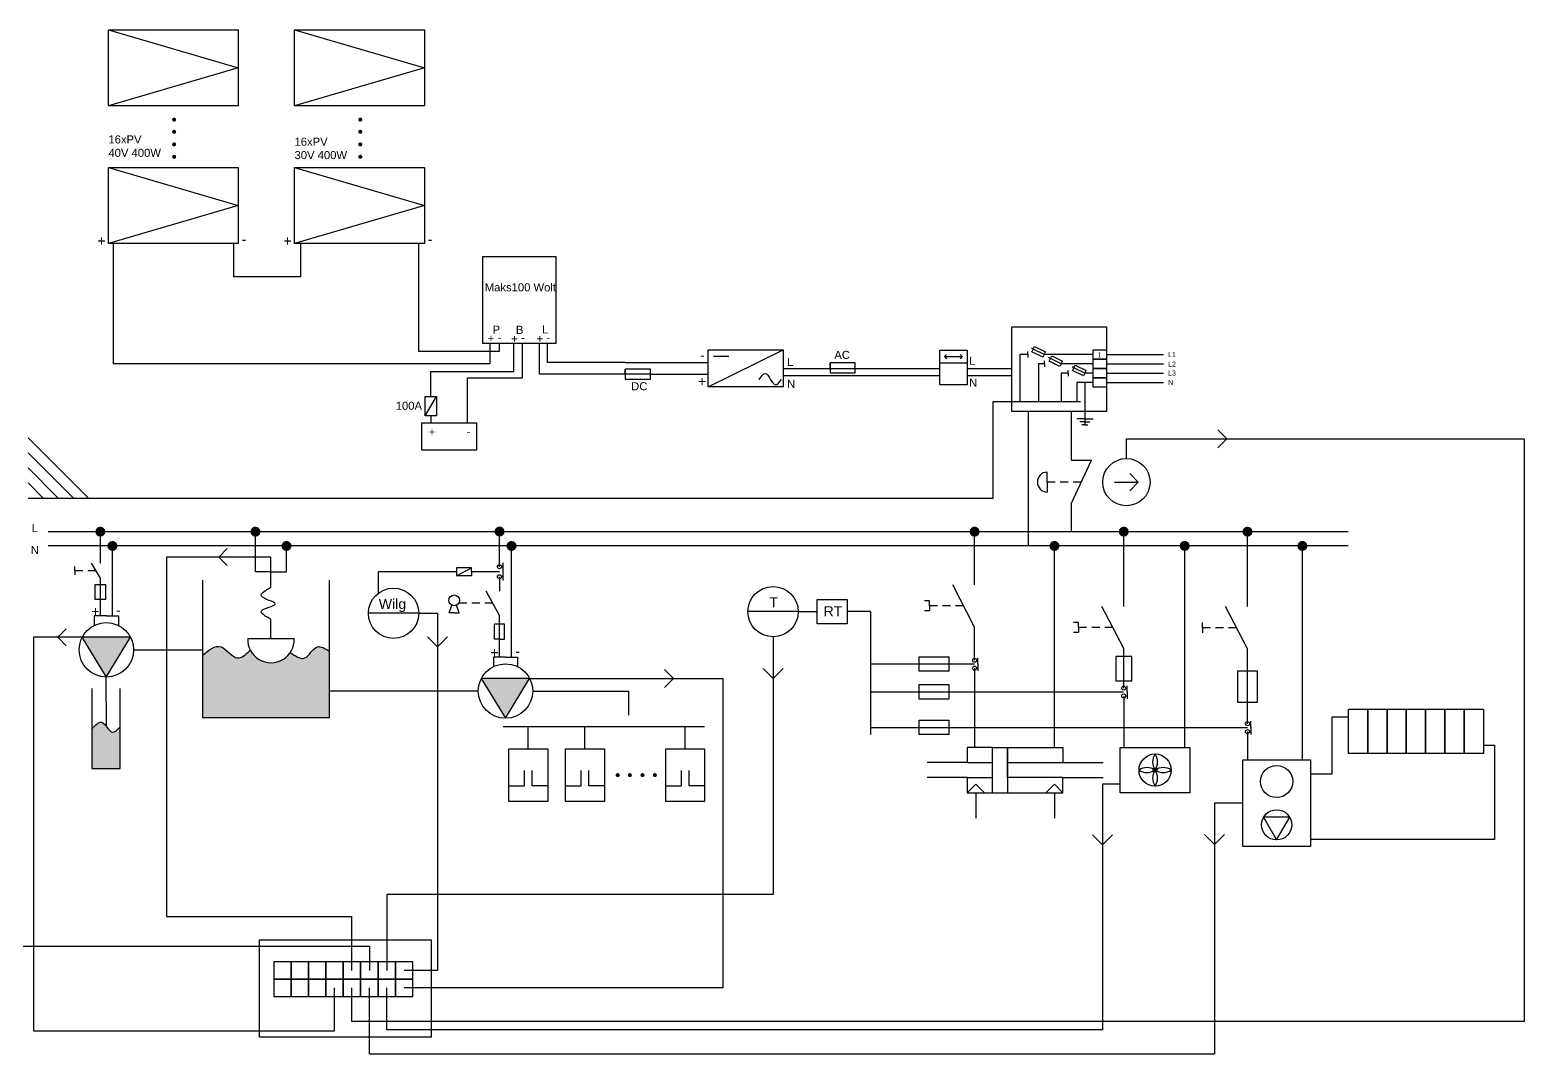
# Model space of a CAD drawing. Header units: inches. Extents: x -144 to 105, y -59 to 43.
# Drawn here: x -43.3 to 105.1, y -59.2 to 42.6 of the extents above; entities that cross this region are included whole.
import ezdxf

# ---------------------------------------------------------------- set-up
doc = ezdxf.new("R2010")
doc.units = ezdxf.units.IN
doc.header["$MEASUREMENT"] = 0
for name, color, linetype in [('cyfrowy', 10, 'Continuous'), ('cyfrowy2', 50, 'Continuous'), ('cyfrowy3', 92, 'Continuous'), ('cyfrowy4', 200, 'Continuous'), ('kabel', 40, 'Continuous'), ('RURY WODY', 150, 'Continuous')]:
    doc.layers.add(name, color=color, linetype=linetype)
doc.styles.get("Standard").update_dxf_attribs({"font": 'arial.ttf'})

msp = doc.modelspace()

# ---------------------------------------------------------------- hatches: boundary and pattern name
h = msp.add_hatch(color=256)
h.dxf.hatch_style = 1
h.paths.add_polyline_path([(-36.81378787213454, -7.298507540987536, 1), (-35.81378787213454, -7.298507540987536, 1)])
h = msp.add_hatch(color=256)
h.dxf.hatch_style = 1
h.paths.add_polyline_path([(-21.40720703020211, -7.298507540987537, 1), (-20.40720703020211, -7.298507540987537, 1)])
h = msp.add_hatch(color=256)
h.dxf.hatch_style = 1
h.paths.add_polyline_path([(2.843864980233597, -7.287707878870202, 1), (3.843864980233597, -7.287707878870202, 1)])
h = msp.add_hatch(color=256)
h.dxf.hatch_style = 1
h.paths.add_polyline_path([(50.02486693656112, -7.298507540987543, 1), (51.02486693656112, -7.298507540987543, 1)])
h = msp.add_hatch(color=256)
h.dxf.hatch_style = 1
h.paths.add_polyline_path([(64.84032121313192, -7.298507540987543, 1), (65.84032121313192, -7.298507540987543, 1)])
h = msp.add_hatch(color=256)
h.dxf.hatch_style = 1
h.paths.add_polyline_path([(77.13449715327972, -7.298507540987543, 1), (78.13449715327972, -7.298507540987543, 1)])
h = msp.add_hatch(color=256)
h.dxf.hatch_style = 1
h.paths.add_polyline_path([(-35.61378787213452, -8.718138417390824, 1), (-34.61378787213452, -8.718138417390824, 1)])
h = msp.add_hatch(color=256)
h.dxf.hatch_style = 1
h.paths.add_polyline_path([(-18.32215728401918, -8.718138417390827, 1), (-17.32215728401918, -8.718138417390827, 1)])
h = msp.add_hatch(color=256)
h.dxf.hatch_style = 1
h.paths.add_polyline_path([(4.033670852495337, -8.71813841739083, 1), (5.033670852495337, -8.71813841739083, 1)])
h = msp.add_hatch(color=256)
h.dxf.hatch_style = 1
h.paths.add_polyline_path([(57.95893981793458, -8.718138417390833, 1), (58.95893981793458, -8.718138417390833, 1)])
h = msp.add_hatch(color=256)
h.dxf.hatch_style = 1
h.paths.add_polyline_path([(70.89491635183253, -8.718138417390835, 1), (71.89491635183253, -8.718138417390835, 1)])
h = msp.add_hatch(color=256)
h.dxf.hatch_style = 1
h.paths.add_polyline_path([(82.58783949707913, -8.718138417390833, 1), (83.58783949707913, -8.718138417390833, 1)])
at = {"true_color": 0x000000}
h = msp.add_hatch(color=18, dxfattribs=at)
h.dxf.hatch_style = 1
h.paths.add_polyline_path([(-33.31677327704633, -17.78989968615011), (-38.1108024672227, -17.78989968615011, 0.003260069262468709), (-38.12689250925444, -17.82126266319291), (-35.73000804228904, -21.74254432574857)])
h = msp.add_hatch(color=18, dxfattribs=at)
h.dxf.hatch_style = 1
h.paths.add_polyline_path([(6.33068544758353, -21.88333148154794), (1.536656257407156, -21.88333148154794, 0.003260069262468709), (1.520566215375421, -21.91469445859074), (3.917450682340824, -25.8359761211464)])
at = {"layer": 'cyfrowy4'}
h = msp.add_hatch(color=0, dxfattribs=at)
h.dxf.hatch_style = 1
h.paths.add_polyline_path([(-28.98318213856355, 33.439450096749, 1), (-28.98318213856355, 33.84466423923737, 1)])
h = msp.add_hatch(color=0, dxfattribs=at)
h.dxf.hatch_style = 1
h.paths.add_polyline_path([(-10.49470613217811, 33.439450096749, 1), (-10.49470613217811, 33.84466423923737, 1)])
h = msp.add_hatch(color=0, dxfattribs=at)
h.dxf.hatch_style = 1
h.paths.add_polyline_path([(-28.98318213856355, 32.23392104711587, 1), (-28.98318213856355, 32.63913518960425, 1)])
h = msp.add_hatch(color=0, dxfattribs=at)
h.dxf.hatch_style = 1
h.paths.add_polyline_path([(-28.98318213856355, 30.97763248575183, 1), (-28.98318213856355, 31.3828466282402, 1)])
h = msp.add_hatch(color=0, dxfattribs=at)
h.dxf.hatch_style = 1
h.paths.add_polyline_path([(-10.49470613217811, 32.23392104711587, 1), (-10.49470613217811, 32.63913518960425, 1)])
h = msp.add_hatch(color=0, dxfattribs=at)
h.dxf.hatch_style = 1
h.paths.add_polyline_path([(-10.49470613217811, 30.97763248575183, 1), (-10.49470613217811, 31.3828466282402, 1)])
h = msp.add_hatch(color=0, dxfattribs=at)
h.dxf.hatch_style = 1
h.paths.add_polyline_path([(-28.98318213856355, 29.7467236802533, 1), (-28.98318213856355, 30.15193782274167, 1)])
h = msp.add_hatch(color=0, dxfattribs=at)
h.dxf.hatch_style = 1
h.paths.add_polyline_path([(-10.49470613217811, 29.7467236802533, 1), (-10.49470613217811, 30.15193782274167, 1)])
h = msp.add_hatch(color=0, dxfattribs=at)
h.dxf.hatch_style = 1
h.paths.add_polyline_path([(15.27850097828855, -31.48766884882666, 1), (14.87328683580018, -31.48766884882666, 1)])
h = msp.add_hatch(color=0, dxfattribs=at)
h.dxf.hatch_style = 1
h.paths.add_polyline_path([(16.48403002792168, -31.48766884882666, 1), (16.0788158854333, -31.48766884882666, 1)])
h = msp.add_hatch(color=0, dxfattribs=at)
h.dxf.hatch_style = 1
h.paths.add_polyline_path([(17.74031858928572, -31.48766884882666, 1), (17.33510444679735, -31.48766884882666, 1)])
h = msp.add_hatch(color=0, dxfattribs=at)
h.dxf.hatch_style = 1
h.paths.add_polyline_path([(18.97122739478425, -31.48766884882666, 1), (18.56601325229588, -31.48766884882666, 1)])
at = {"layer": 'RURY WODY'}
h = msp.add_hatch(color=256, dxfattribs=at)
h.dxf.hatch_style = 1
edge = h.paths.add_edge_path()
edge.add_spline(control_points=[(-21.42334999615643, -19.07375851346244), (-21.85485679855881, -19.4857306805273), (-22.85089139109196, -20.43667404288662), (-24.29049695377012, -18.05319763204288), (-25.54214211190472, -19.06531151358015), (-26.18174636143095, -19.58251268311969)], knot_values=[0, 0, 0, 0, 1.494778720504818, 3.450354213458838, 5.493999299874247, 5.493999299874247, 5.493999299874247, 5.493999299874247], degree=3, periodic=0)
edge.add_line((-26.18174636143095, -19.58251268311969), (-26.18174636143095, -25.75261217548555))
edge.add_line((-26.18174636143095, -25.75261217548555), (-13.55130732436282, -25.75261217548555))
edge.add_line((-13.55130732436282, -25.75261217548555), (-13.55130732436282, -19.18119245190432))
edge.add_spline(control_points=[(-13.55130732436282, -19.18119245190432), (-13.9870932674805, -18.90612403399629), (-14.97293938611948, -18.28385721599206), (-15.86669769907761, -20.39449052635837), (-16.9343596482046, -19.66899613543673), (-17.45123536822862, -19.31777032282102)], knot_values=[0, 0, 0, 0, 1.303348025768631, 2.948467275578937, 4.492300711930328, 4.492300711930328, 4.492300711930328, 4.492300711930328], degree=3, periodic=0)
edge.add_arc((-19.36468215711066, -18.01378339198833), 2.315525972574133, 207.2432138889928, 325.72612314845117, ccw=False)
h = msp.add_hatch(color=256, dxfattribs=at)
h.dxf.hatch_style = 1
edge = h.paths.add_edge_path()
edge.add_line((-37.11929558096506, -30.83525784907164), (-34.34284339321414, -30.83525784907164))
edge.add_line((-34.34284339321414, -30.83525784907164), (-34.34284339321414, -26.68704400186053))
edge.add_spline(control_points=[(-34.34284339321414, -26.68704400186053), (-34.60567649024539, -26.97430129857614), (-35.27676250103438, -27.70774908540483), (-36.0533243714474, -25.70698434826621), (-36.79594899484086, -26.51103398744898), (-37.11929558096506, -26.86112567268844)], knot_values=[0, 0, 0, 0, 0.9379422049793944, 2.394827363067604, 3.518374986289042, 3.518374986289042, 3.518374986289042, 3.518374986289042], degree=3, periodic=0)
edge.add_line((-37.11929558096506, -26.86112567268844), (-37.11929558096506, -30.83525784907164))

# ---------------------------------------------------------------- linework, layer by layer
for p, q in [((-35.51338595147917, 42.5610990027609), (-22.61894218592494, 38.78493598764393)), ((-17.02490994509373, 42.5610990027609), (-4.130466179539496, 38.78493598764393)), ((-22.61894218592494, 38.78493598764393), (-35.51338595147917, 35.00877297252697)), ((-4.130466179539496, 38.78493598764393), (-17.02490994509373, 35.00877297252697)), ((-35.51338595147917, 28.89131035323745), (-22.61894218592494, 25.11514733812049)), ((-17.02490994509373, 28.8913103532375), (-4.130466179539495, 25.11514733812053)), ((-22.61894218592494, 25.11514733812049), (-35.51338595147917, 21.33898432300352)), ((-4.130466179539495, 25.11514733812053), (-17.02490994509373, 21.33898432300357)), ((24.05500596069696, 7.089087432536099), (31.52063393979207, 10.76849168853386)), ((55.82518098886129, 10.30503825537164), (55.82518098886129, 10.60503825537164)), ((56.34860794701436, 10.83556814994624), (56.16921560612104, 10.92398979904201)), ((56.21597547337071, 10.56647963860626), (56.481240420658, 11.10465666128623)), ((57.29232951873063, 10.03594974403166), (56.21597547337071, 10.56647963860626)), ((57.42496199237428, 10.30503825537164), (56.34860794701436, 10.83556814994624)), ((56.481240420658, 11.10465666128623), (57.55759446601793, 10.57412676671162)), ((57.42496199237428, 10.30503825537164), (57.55759446601793, 10.57412676671162)), ((15.82645684631323, 9.50547350090116), (24.05500596069696, 9.50547350090116)), ((24.60752424614242, 10.13698259471753), (26.10358831909269, 10.13698259471753)), ((31.52063393979207, 8.928789560534979), (38.91802013163105, 8.928789560534979)), ((36.17234716545782, 8.993472529079746), (36.17234716545782, 9.493472529079746)), ((36.17234716545782, 9.493472529079746), (36.17234716545782, 8.493472529079746)), ((38.67234716545782, 9.493472529079746), (36.17234716545782, 9.493472529079746)), ((36.172346892522, 8.928789560534979), (36.172346892522, 8.493472439335505)), ((38.67234716545782, 8.493472529079746), (38.67234716545782, 9.493472529079746)), ((38.67234716545782, 8.928789560534979), (47.07531206945202, 8.928789560534979)), ((49.80439246274256, 9.453747170908429), (47.10049489980759, 9.453747170908429)), ((47.52717542710684, 10.09967432409496), (47.74004616905659, 10.31106506945001)), ((47.52717542710684, 10.09967432409496), (49.28999954168603, 10.09967432409496)), ((47.52717542710684, 10.09967432409496), (47.73930746146281, 9.887542289738999)), ((49.28999954168603, 10.09967432409496), (49.07786750733006, 10.31180635845093)), ((49.28999954168603, 10.09967432409496), (49.07786750733006, 9.887542289738999)), ((49.77920963238699, 8.928789560534977), (54.22660333738588, 8.928789560534977)), ((55.82518098886129, 10.30503825537164), (55.03661398577935, 10.30503825537164)), ((55.03661398577935, 10.30503825537164), (55.03661398577935, 5.643999027339902)), ((55.82518098886129, 10.30503825537164), (55.82518098886129, 10.00503825537164)), ((57.47520029000492, 9.372231332517941), (56.87780090080719, 9.372231332517941)), ((56.87780090080719, 9.372231332517941), (56.87780090080719, 5.643999027339902)), ((57.42496199237428, 10.30503825537164), (57.29232951873063, 10.03594974403166)), ((62.29117573761749, 10.29940463604194), (57.42496199237428, 10.30503825537164)), ((57.47520029000492, 9.372231332517941), (57.47520029000492, 9.672231332517942)), ((57.47520029000492, 9.372231332517941), (57.47520029000492, 9.07223133251794)), ((58.05902547417347, 9.902761227092544), (57.87963313328014, 9.991182876188311)), ((57.92639300052982, 9.633672715752564), (58.19165794781711, 10.17184973843253)), ((59.00274704588974, 9.103142821177961), (57.92639300052982, 9.633672715752564)), ((59.13537951953339, 9.372231332517941), (58.05902547417347, 9.902761227092544)), ((58.19165794781711, 10.17184973843253), (59.26801199317704, 9.641319843857922)), ((59.13537951953339, 9.372231332517941), (59.00274704588974, 9.103142821177961)), ((59.13537951953339, 9.372231332517941), (59.26801199317704, 9.641319843857922)), ((62.29117573761749, 9.37101183265956), (59.13537951953339, 9.372231332517941)), ((60.38645130896921, 8.977763923254901), (60.20705896807589, 9.066185572350669)), ((60.25381883532557, 8.708675411914921), (60.51908378261286, 9.246852434594885)), ((61.46280535432913, 8.447234028680299), (60.38645130896921, 8.977763923254901)), ((60.51908378261286, 9.246852434594885), (61.59543782797279, 8.716322540020279)), ((63.63616729638193, 10.29940463604194), (69.2932195138228, 10.29940463604194)), ((63.63616729638193, 9.37101183265932), (69.29321951382282, 9.37101183265932)), ((15.82645684631323, 8.350758110259072), (15.82645684631323, 8.850758110259072)), ((15.82645684631323, 8.850758110259072), (15.82645684631323, 7.850758110259072)), ((18.32645684631323, 8.850758110259072), (15.82645684631323, 8.850758110259072)), ((15.82645684631323, 7.850758110259072), (18.32645684631323, 7.850758110259072)), ((18.32645684631323, 7.850758110259072), (18.32645684631323, 8.850758110259072)), ((18.32645684631323, 8.350758110259072), (24.05500596069696, 8.350758110259072)), ((31.52063393979207, 8.222377502185568), (42.6508341211786, 8.222377502185568)), ((36.17234716545782, 8.493472529079746), (38.67234716545782, 8.493472529079746)), ((42.6508341211786, 8.222377502185568), (47.07531206945202, 8.222377502185568)), ((49.77920963238699, 8.222377502185566), (54.22660333738588, 8.222377502185566)), ((59.81401653747491, 8.447234028680299), (59.12402210554393, 8.447234028680299)), ((59.12402210554393, 8.447234028680299), (59.12402210554393, 5.643999027339902)), ((59.81401653747491, 8.447234028680299), (59.81401653747491, 8.7472340286803)), ((59.81401653747491, 8.447234028680299), (59.81401653747491, 8.147234028680298)), ((61.33017288068549, 8.178145517340319), (60.25381883532557, 8.708675411914921)), ((62.29117573761749, 7.514226225894078), (60.68659819194909, 7.514226225894078)), ((60.68659819194909, 7.514226225894078), (60.68659819194909, 5.643999027339902)), ((61.46280535432913, 8.447234028680299), (61.33017288068549, 8.178145517340319)), ((61.46280535432913, 8.447234028680299), (61.59543782797279, 8.716322540020279)), ((62.29117573761749, 8.442619029276699), (61.46280535432913, 8.447234028680299)), ((61.48888696478329, 7.514226225894078), (61.48888696478329, 3.916369570004036)), ((63.63616729638193, 8.442619029276699), (69.29321951382282, 8.4426190292767)), ((63.63616729638193, 7.514226225894078), (69.2932195138228, 7.514226225894078)), ((-4.053968440759732, 4.224204774670781), (-2.928493715044667, 6.144649650324588)), ((54.55215332846774, 5.643999027339902), (61.04235520892553, 5.643999027339902)), ((55.83266947168579, 4.628253690080044), (55.83266947168579, -8.718138417390835)), ((60.12727374516906, 4.628253690080047), (60.12727374516906, -0.2049646542346548)), ((-3.491231077902199, 4.224204774670781), (-3.491231077902199, 3.521602970699895)), ((61.48888696478329, 3.916369570004036), (60.68888696478329, 3.916369570004036)), ((61.48888696478329, 3.616369570004037), (60.98888696478329, 3.616369570004037)), ((61.48888696478329, 3.316369570004037), (61.18888696478329, 3.316369570004037)), ((61.48888696478329, 3.916369570004036), (62.28888696478329, 3.916369570004036)), ((61.48888696478329, 3.916369570004036), (61.48888696478329, 3.616369570004037)), ((61.48888696478329, 3.616369570004037), (61.98888696478329, 3.616369570004037)), ((61.48888696478329, 3.616369570004037), (61.48888696478329, 3.316369570004037)), ((61.48888696478329, 3.316369570004037), (61.78888696478329, 3.316369570004037)), ((-43.49314055760419, 2.038669268909587), (-37.49314055760419, -3.961330731090413)), ((-43.49314055760419, 0.5386692689095867), (-38.99314055760419, -3.961330731090413)), ((-43.49314055760419, -0.9613307310904133), (-40.49314055760419, -3.961330731090413)), ((-43.4931405576042, -2.461330731090413), (-41.9931405576042, -3.961330731090413)), ((-43.49314055760421, -3.961330731090413), (-37.49314055760419, -3.961330731090413)), ((60.12727374516905, -4.548524368731673), (60.12727374516905, -7.298507540987544)), ((87.62299854064474, -7.298507540987543), (-41.48233494334852, -7.298507540987531)), ((-36.31378787213454, -10.44406036255839), (-36.31378787213454, -7.298507540987536)), ((-20.90720703020211, -11.28080536853022), (-20.90720703020211, -7.298507540987537)), ((3.333670852495338, -10.77963465710822), (3.333670852495334, -7.29850754098754)), ((50.52486693656113, -12.58250396824445), (50.52486693656113, -7.298507540987541)), ((65.34674230750431, -14.72783242756912), (65.34674230750431, -7.298507540987542)), ((77.63449715327972, -14.74326615082609), (77.63449715327972, -7.298507540987543)), ((87.62299854064474, -8.718138417390833), (-41.48233494334852, -8.718138417390819)), ((-35.11378787213452, -14.05294487923351), (-35.11378787213452, -8.718138417390824)), ((-17.82215728401918, -11.28080536853022), (-17.82215728401918, -8.718138417390826)), ((4.533670852495334, -19.76917240252931), (4.533670852495337, -8.71813841739083)), ((58.45893981793458, -28.73982701961037), (58.45893981793458, -8.718138417390833)), ((71.39491635183253, -28.73982701961037), (71.39491635183253, -8.718138417390835)), ((83.08783949707913, -29.97205091663704), (83.08783949707913, -8.718138417390833)), ((-38.85886028818916, -11.17416768724721), (-38.85886028818916, -10.77416768724721)), ((-38.05886028818917, -11.17416768724721), (-38.85886028818916, -11.17416768724721)), ((-38.85886028818916, -11.17416768724721), (-38.85886028818916, -11.57416768724721)), ((-36.75886028818917, -11.17416768724721), (-37.55886028818917, -11.17416768724721)), ((-36.31378787213453, -11.90427501193602), (-37.20393270424381, -10.44406036255839)), ((-8.690228013866339, -13.40621730427114), (-8.690228013866339, -11.27963465710821)), ((-0.9448173268467812, -11.27963465710821), (-8.690228013866339, -11.27963465710821)), ((0.5551826731532188, -10.87963465710821), (-0.9448173268467812, -10.87963465710821)), ((-0.9448173268467812, -10.87963465710821), (-0.9448173268467812, -11.67963465710821)), ((-0.9448173268467812, -11.67963465710821), (0.5551826731532188, -10.87963465710821)), ((0.5551826731532188, -11.67963465710821), (-0.9448173268467812, -11.67963465710821)), ((0.5551826731532188, -11.27963465710821), (0.5551826731532188, -10.87963465710821)), ((3.333670852495338, -11.27963465710822), (0.5551826731532188, -11.27963465710821)), ((0.5551826731532188, -11.27963465710821), (0.5551826731532188, -11.67963465710821)), ((3.333670852495338, -11.77963465710822), (3.333670852495338, -13.20750328224537)), ((3.686017913016919, -12.16631011377461), (3.686017913016915, -10.39295920044182)), ((-36.81378787213453, -14.05294487923351), (-36.81378787213453, -12.55294487923351)), ((-36.81378787213453, -12.55294487923351), (-35.81378787213453, -12.55294487923351)), ((-36.31378787213453, -14.05294487923351), (-36.31378787213453, -11.90427501193602)), ((-35.81378787213453, -12.55294487923351), (-35.81378787213453, -14.05294487923351)), ((-26.18174636143095, -12.13297509227454), (-26.18174636143095, -25.75261217548555)), ((-13.55130732436282, -25.75261217548555), (-13.55130732436282, -12.13297509227454)), ((3.333670852495338, -15.61855749464832), (2.026026666242768, -13.20750328224537)), ((50.52486693656112, -16.77188090865073), (48.35026130621122, -12.58250396824445)), ((-36.31378787213453, -14.05294487923351), (-36.81378787213453, -14.05294487923351)), ((-36.31378787213453, -15.67574060713147), (-36.31378787213453, -14.05294487923351)), ((-35.81378787213453, -14.05294487923351), (-36.31378787213453, -14.05294487923351)), ((-35.11378787213452, -15.67574060713147), (-35.11378787213452, -14.05294487923351)), ((-1.666236540251777, -15.36098492870761), (-1.389279190062192, -14.6048999580411)), ((-0.6662365402517771, -15.36098492870761), (-0.9431938904413624, -14.6048999580411)), ((0.07984875936905311, -14.41303038844684), (-0.7201512406309476, -14.41303038844684)), ((1.379848759369054, -14.41303038844684), (0.5798487593690531, -14.41303038844684)), ((2.679848759369051, -14.41303038844684), (1.879848759369054, -14.41303038844684)), ((34.88219676617382, -15.24745261130772), (34.88219676617382, -14.04745261130772)), ((34.88219676617382, -14.04745261130772), (37.88219676617382, -14.04745261130772)), ((37.88219676617382, -14.04745261130772), (37.88219676617382, -16.44745261130772)), ((46.03756412138618, -14.17719243844759), (45.53756412138618, -14.17719243844759)), ((46.03756412138618, -14.67719243844759), (46.03756412138618, -14.17719243844759)), ((46.83756412138618, -14.67719243844759), (46.03756412138618, -14.67719243844759)), ((46.03756412138618, -14.67719243844759), (46.03756412138618, -15.17719243844759)), ((48.13756412138618, -14.67719243844759), (47.33756412138618, -14.67719243844759)), ((49.43756412138617, -14.67719243844759), (48.63756412138618, -14.67719243844759)), ((65.34674230750431, -18.9172093679754), (63.17213667715441, -14.72783242756913)), ((77.63449715327975, -18.92480919296947), (75.46395791263706, -14.74326615082609)), ((-1.166236540251777, -15.36098492870761), (-1.666236540251777, -15.36098492870761)), ((-1.166236540251777, -15.36098492870761), (-0.6662365402517771, -15.36098492870761)), ((3.333670852495338, -17.98700925742546), (3.333670852495338, -15.61855749464832)), ((33.01126611906307, -15.24745261130772), (34.88219676617382, -15.24745261130772)), ((34.88219676617383, -16.44745261130772), (34.88219676617382, -15.24745261130772)), ((40.20185828182321, -15.24745261130772), (37.88219676617382, -15.24745261130772)), ((40.20185828182321, -15.24745261130772), (40.20185828182321, -27.46573460389845)), ((46.03756412138618, -15.17719243844759), (45.53756412138618, -15.17719243844759)), ((60.85943949232937, -16.32252089777226), (60.35943949232937, -16.32252089777226)), ((60.85943949232937, -16.82252089777226), (60.85943949232937, -16.32252089777226)), ((3.833670852495338, -16.48700925742546), (2.833670852495338, -16.48700925742546)), ((2.833670852495338, -17.98700925742546), (2.833670852495338, -16.48700925742546)), ((3.833670852495338, -17.98700925742546), (3.833670852495338, -16.48700925742546)), ((37.88219676617382, -16.44745261130772), (34.88219676617383, -16.44745261130772)), ((50.52486693656112, -20.07743717301477), (50.52486693656112, -16.77188090865073)), ((60.85943949232937, -17.32252089777226), (60.35943949232937, -17.32252089777226)), ((61.65943949232937, -16.82252089777226), (60.85943949232937, -16.82252089777226)), ((60.85943949232937, -16.82252089777226), (60.85943949232937, -17.32252089777226)), ((62.95943949232937, -16.82252089777226), (62.15943949232937, -16.82252089777226)), ((64.25943949232936, -16.82252089777226), (63.45943949232937, -16.82252089777226)), ((73.15126072781202, -16.83795462102923), (73.15126072781202, -16.33795462102923)), ((73.95126072781201, -16.83795462102923), (73.15126072781202, -16.83795462102923)), ((73.15126072781202, -16.83795462102923), (73.15126072781202, -17.33795462102923)), ((75.25126072781201, -16.83795462102923), (74.45126072781201, -16.83795462102923)), ((76.55126072781201, -16.83795462102923), (75.75126072781201, -16.83795462102923)), ((3.333670852495338, -17.98700925742546), (2.833670852495338, -17.98700925742546)), ((3.333670852495338, -19.76917240252931), (3.333670852495338, -17.98700925742546)), ((3.333670852495338, -17.98700925742546), (3.833670852495338, -17.98700925742546)), ((65.34032121313192, -22.84589799140204), (65.34674230750431, -18.9172093679754)), ((77.63449715327977, -26.3773150277346), (77.63449715327975, -18.9172093679754)), ((40.20185828182321, -20.44291976617293), (45.00995532998786, -20.44291976617293)), ((45.00995532998786, -20.44291976617293), (47.97422011105209, -20.44291976617293)), ((47.97422011105209, -20.44291976617293), (50.52486693656112, -20.44291976617293)), ((50.85194280312624, -20.44291976617293), (50.85194280312624, -19.84291976617294)), ((50.85194280312624, -20.44291976617293), (50.85194280312624, -21.14291976617293)), ((65.34353176031811, -19.71177749741221), (64.54353176031812, -19.71177749741221)), ((64.54353176031812, -19.71177749741221), (64.54353176031812, -22.11177749741221)), ((66.14353176031811, -19.71177749741222), (65.34353176031811, -19.71177749741221)), ((66.14353176031811, -22.11177749741221), (66.14353176031811, -19.71177749741222)), ((50.52486693656112, -20.85992636318068), (50.52486693656112, -28.73982701961037)), ((64.54353176031812, -22.11177749741221), (66.14353176031811, -22.11177749741221)), ((77.63449715327975, -21.16585664935765), (76.63449715327975, -21.16585664935765)), ((76.63449715327975, -21.16585664935765), (76.63449715327975, -24.24273635165274)), ((78.63449715327977, -21.16585664935765), (77.63449715327975, -21.16585664935765)), ((78.63449715327975, -24.24273635165274), (78.63449715327977, -21.16585664935765)), ((-37.11929558096506, -30.83525784907164), (-37.11929558096506, -22.88699349630525)), ((-34.34284339321414, -30.83525784907164), (-34.34284339321414, -22.88699349630525)), ((40.20185828182321, -23.2113805845602), (45.00995532998786, -23.2113805845602)), ((45.00995532998786, -23.2113805845602), (47.97422011105209, -23.2113805845602)), ((47.97422011105209, -23.2113805845602), (65.30518910519174, -23.2113805845602)), ((65.34032121313192, -23.62838718156794), (65.34032121313192, -28.73982701961037)), ((65.66739707969703, -23.2113805845602), (65.66739707969703, -22.61138058456021)), ((65.66739707969703, -23.2113805845602), (65.66739707969703, -23.9113805845602)), ((76.63449715327975, -24.24273635165274), (78.63449715327975, -24.24273635165274)), ((-26.18174636143095, -25.75261217548555), (-13.55130732436282, -25.75261217548555)), ((3.694854467297663, -26.64707043948355), (23.71143934759879, -26.64707043948355)), ((77.96157301984488, -26.74279762089276), (77.96157301984488, -26.14279762089276)), ((40.20185828182321, -26.74279762089276), (45.00995532998786, -26.74279762089276)), ((45.00995532998786, -26.74279762089276), (47.97422011105209, -26.74279762089276)), ((46.49555700145541, -26.74279762089276), (77.63449715327977, -26.74279762089276)), ((77.63449715327977, -27.1598042179005), (77.63449715327977, -29.97205091663704)), ((77.96157301984488, -26.74279762089276), (77.96157301984488, -27.44279762089276)), ((4.266229083536206, -28.86537666900607), (8.122541266264879, -28.86537666900607)), ((4.266229083536206, -34.10996123751707), (4.266229083536206, -28.86537666900607)), ((8.122541266264879, -28.86537666900607), (8.122541266264879, -34.10996123751707)), ((9.899197376287905, -28.86537661678861), (13.75550955901656, -28.86537661678861)), ((9.899197376287905, -34.10996118529961), (9.899197376287905, -28.86537661678861)), ((13.75550955901656, -28.86537661678861), (13.75550955901656, -34.10996118529961)), ((19.85512716487012, -28.86537656457116), (23.71143934759879, -28.86537656457116)), ((19.85512716487012, -34.10996113308215), (19.85512716487012, -28.86537656457116)), ((23.71143934759879, -28.86537656457116), (23.71143934759879, -34.10996113308215)), ((49.8058979773964, -28.73982701961037), (49.8058979773964, -30.23982701961037)), ((52.3058979773964, -28.73982701961037), (49.8058979773964, -28.73982701961037)), ((52.3058979773964, -33.23982701961037), (52.3058979773964, -28.73982701961037)), ((52.3058979773964, -28.73982701961037), (59.3058979773964, -28.73982701961037)), ((53.8058979773964, -31.73982701961038), (53.8058979773964, -28.73982701961037)), ((53.8058979773964, -28.73982701961037), (53.8058979773964, -33.23982701961037)), ((59.3058979773964, -28.73982701961037), (59.3058979773964, -30.23982701961037)), ((-37.11929558096506, -30.83525784907164), (-34.34284339321414, -30.83525784907164)), ((5.808753956627672, -32.56743636442559), (5.808753956627672, -31.02491149133412)), ((6.580016393173413, -32.56743636442559), (6.580016393173413, -31.02491149133412)), ((11.44172224937937, -32.56743631220813), (11.44172224937937, -31.02491143911667)), ((12.2129846859251, -32.56743631220813), (12.2129846859251, -31.02491143911667)), ((21.39765203796158, -32.56743625999067), (21.39765203796158, -31.02491138689921)), ((22.16891447450732, -32.56743625999067), (22.16891447450732, -31.02491138689921)), ((49.8058979773964, -30.23982701961037), (45.8058979773964, -30.23982701961037)), ((49.8058979773964, -30.23982701961037), (52.3058979773964, -30.23982701961037)), ((53.8058979773964, -30.23982701961037), (59.3058979773964, -30.23982701961037)), ((59.3058979773964, -30.23982701961037), (63.3058979773964, -30.23982701961037)), ((4.266229083536206, -34.10996123751707), (4.266229083536206, -32.56743636442559)), ((4.266229083536206, -32.56743636442559), (5.808753956627672, -32.56743636442559)), ((8.122541266264879, -32.56743636442559), (6.580016393173413, -32.56743636442559)), ((9.899197376287905, -34.10996118529961), (9.899197376287905, -32.56743631220813)), ((9.899197376287905, -32.56743631220813), (11.44172224937937, -32.56743631220813)), ((13.75550955901656, -32.56743631220813), (12.2129846859251, -32.56743631220813)), ((19.85512716487012, -34.10996113308215), (19.85512716487012, -32.56743625999067)), ((19.85512716487012, -32.56743625999067), (21.39765203796158, -32.56743625999067)), ((23.71143934759879, -32.56743625999067), (22.16891447450732, -32.56743625999067)), ((49.8058979773964, -31.73982701961037), (45.8058979773964, -31.73982701961037)), ((49.8058979773964, -31.73982701961037), (49.8058979773964, -33.23982701961037)), ((49.8058979773964, -31.73982701961037), (52.3058979773964, -31.73982701961037)), ((49.8058979773964, -33.23982701961037), (50.65349306776105, -32.3903668599856)), ((50.65349306776105, -32.3903668599856), (51.50786667865902, -33.23300897440972)), ((59.3058979773964, -31.73982701961038), (53.8058979773964, -31.73982701961038)), ((58.45893981793459, -32.38973180369566), (57.60511224313698, -33.23292719772674)), ((59.30589797739639, -33.23982701961037), (58.45893981793459, -32.38973180369566)), ((59.30589797739639, -33.23982701961037), (59.3058979773964, -31.73982701961038)), ((59.3058979773964, -31.73982701961038), (63.3058979773964, -31.73982701961038)), ((8.122541266264879, -34.10996123751707), (4.266229083536206, -34.10996123751707)), ((13.75550955901656, -34.10996118529961), (9.899197376287905, -34.10996118529961)), ((23.71143934759879, -34.10996113308215), (19.85512716487012, -34.10996113308215)), ((49.8058979773964, -33.23982701961037), (52.3058979773964, -33.23982701961037)), ((50.65349306776105, -33.23300897440972), (50.65349306776105, -35.77898155593974)), ((52.3058979773964, -33.23982701961037), (59.30589797739639, -33.23982701961037)), ((58.45893981793459, -33.23982701961037), (58.4589398179346, -35.77898155593974))]:
    msp.add_line(p, q)
for points in [[(-35.51338595147917, 42.5610990027609), (-22.61894218592494, 42.5610990027609), (-22.61894218592494, 35.00877297252697), (-35.51338595147917, 35.00877297252697)], [(-17.02490994509373, 42.5610990027609), (-4.130466179539496, 42.5610990027609), (-4.130466179539496, 35.00877297252697), (-17.02490994509373, 35.00877297252697)], [(-35.51338595147917, 28.89131035323745), (-22.61894218592494, 28.89131035323745), (-22.61894218592494, 21.33898432300352), (-35.51338595147917, 21.33898432300352)], [(-17.02490994509373, 28.8913103532375), (-4.130466179539495, 28.8913103532375), (-4.130466179539495, 21.33898432300357), (-17.02490994509373, 21.33898432300357)], [(1.689971961529764, 20.0331631784363), (8.920719721272135, 20.0331631784363), (8.920719721272135, 11.38287293425061), (1.689971961529764, 11.38287293425061)], [(54.22660333738588, 13.05458098461315), (63.63616729638193, 13.05458098461315), (63.63616729638193, 4.628253690080044), (54.22660333738588, 4.628253690080044)], [(24.05500596069696, 10.76849168853386), (31.52063393979207, 10.76849168853386), (31.52063393979207, 7.089087432536099), (24.05500596069696, 7.089087432536099)], [(47.07531206945202, 10.7456014772815), (49.77920963238699, 10.7456014772815), (49.77920963238699, 7.288646743514533), (47.07531206945202, 7.288646743514533)], [(63.63616729638193, 9.835208234350631), (62.29117573761749, 9.835208234350631), (62.29117573761749, 10.76360103773325), (63.63616729638193, 10.76360103773325)], [(63.63616729638193, 8.90681543096801), (62.29117573761749, 8.90681543096801), (62.29117573761749, 9.835208234350631), (63.63616729638193, 9.835208234350631)], [(63.63616729638193, 7.978422627585388), (62.29117573761749, 7.978422627585388), (62.29117573761749, 8.90681543096801), (63.63616729638193, 8.90681543096801)], [(63.63616729638193, 7.050029824202767), (62.29117573761749, 7.050029824202767), (62.29117573761749, 7.978422627585388), (63.63616729638193, 7.978422627585388)], [(-4.053968440759732, 6.144649650324588), (-2.928493715044667, 6.144649650324588), (-2.928493715044667, 4.224204774670781), (-4.053968440759732, 4.224204774670781)], [(-4.382231938643613, 3.521602970699895), (1.057562568979264, 3.521602970699896), (1.057562568979264, 0.7972057320533639), (-4.382231938643613, 0.7972057320533632)], [(45.00995532998786, -19.71998288298822), (47.97422011105209, -19.71998288298822), (47.97422011105209, -21.16585664935765), (45.00995532998786, -21.16585664935765)], [(45.00995532998786, -22.48844370137549), (47.97422011105209, -22.48844370137549), (47.97422011105209, -23.93431746774492), (45.00995532998786, -23.93431746774492)], [(87.66356392346972, -24.93996008486414), (89.57908672141832, -24.93996008486414), (89.57908672141832, -29.32427005884426), (87.66356392346972, -29.32427005884426)], [(89.57908672141832, -24.93996008486414), (91.49460951936692, -24.93996008486414), (91.49460951936692, -29.32427005884426), (89.57908672141832, -29.32427005884426)], [(91.49460951936692, -24.93996008486414), (93.41013231731552, -24.93996008486414), (93.41013231731552, -29.32427005884426), (91.49460951936692, -29.32427005884426)], [(93.41013231731552, -24.93996008486414), (95.32565511526411, -24.93996008486414), (95.32565511526411, -29.32427005884426), (93.41013231731552, -29.32427005884426)], [(95.32565511526411, -24.93996008486414), (97.24117791321271, -24.93996008486414), (97.24117791321271, -29.32427005884426), (95.32565511526411, -29.32427005884426)], [(97.24117791321271, -24.93996008486414), (99.1567007111613, -24.93996008486414), (99.1567007111613, -29.32427005884426), (97.24117791321271, -29.32427005884426)], [(99.1567007111613, -24.93996008486414), (101.0722235091099, -24.93996008486414), (101.0722235091099, -29.32427005884426), (99.1567007111613, -29.32427005884426)], [(45.00995532998786, -26.01986073770804), (47.97422011105209, -26.01986073770804), (47.97422011105209, -27.46573450407747), (45.00995532998786, -27.46573450407747)], [(-20.52083669997666, -47.85008207934451), (-3.448852648836578, -47.85008207934451), (-3.448852648836578, -57.53219800318437), (-20.52083669997666, -57.53219800318437)], [(-19.0698370284816, -51.77050592847413), (-17.34692386760773, -51.77050592847413), (-17.34692386760773, -50.04759276760024), (-19.0698370284816, -50.04759276760024)], [(-17.34692386760773, -51.7705059284741), (-15.62401070673384, -51.7705059284741), (-15.62401070673384, -50.04759276760023), (-17.34692386760773, -50.04759276760023)], [(-15.62401070673384, -51.77050592847409), (-13.90109754585995, -51.77050592847409), (-13.90109754585995, -50.0475927676002), (-15.62401070673384, -50.0475927676002)], [(-13.90109754585995, -51.77050592847406), (-12.17818438498608, -51.77050592847406), (-12.17818438498608, -50.04759276760017), (-13.90109754585995, -50.04759276760017)], [(-12.17818438498608, -51.77050592847403), (-10.4552712241122, -51.77050592847403), (-10.4552712241122, -50.04759276760016), (-12.17818438498608, -50.04759276760016)], [(-10.4552712241122, -51.770505928474), (-8.732358063238323, -51.770505928474), (-8.732358063238323, -50.04759276760013), (-10.4552712241122, -50.04759276760013)], [(-8.732358063238323, -51.77050592847399), (-7.009444902364436, -51.77050592847399), (-7.009444902364436, -50.0475927676001), (-8.732358063238323, -50.0475927676001)], [(-7.009444902364436, -51.77050592847396), (-5.286531741490549, -51.77050592847396), (-5.286531741490549, -50.04759276760007), (-7.009444902364436, -50.04759276760007)], [(-19.0698370284816, -53.49341908934802), (-17.34692386760773, -53.49341908934802), (-17.34692386760773, -51.77050592847413), (-19.0698370284816, -51.77050592847413)], [(-17.34692386760773, -53.49341908934799), (-15.62401070673384, -53.49341908934799), (-15.62401070673384, -51.7705059284741), (-17.34692386760773, -51.7705059284741)], [(-15.62401070673384, -53.49341908934796), (-13.90109754585995, -53.49341908934796), (-13.90109754585995, -51.77050592847409), (-15.62401070673384, -51.77050592847409)], [(-13.90109754585995, -53.49341908934793), (-12.17818438498608, -53.49341908934793), (-12.17818438498608, -51.77050592847406), (-13.90109754585995, -51.77050592847406)], [(-12.17818438498608, -53.49341908934792), (-10.4552712241122, -53.49341908934792), (-10.4552712241122, -51.77050592847403), (-12.17818438498608, -51.77050592847403)], [(-10.4552712241122, -53.49341908934789), (-8.732358063238323, -53.49341908934789), (-8.732358063238323, -51.770505928474), (-10.4552712241122, -51.770505928474)], [(-8.732358063238323, -53.49341908934786), (-7.009444902364436, -53.49341908934786), (-7.009444902364436, -51.77050592847399), (-8.732358063238323, -51.77050592847399)], [(-7.009444902364436, -53.49341908934785), (-5.286531741490549, -53.49341908934785), (-5.286531741490549, -51.77050592847396), (-7.009444902364436, -51.77050592847396)]]:
    msp.add_lwpolyline(points, close=True)
for points in [[(-35.03100847125722, 21.33898432300352), (-35.03100847125722, 9.399622232758247), (2.402829380381302, 9.399622232758245), (2.402829380381306, 11.38287293425061)], [(-16.42733372470479, 21.33898432300357), (-16.42733372470479, 18.02280773857385), (-23.05514458911182, 18.02280773857385), (-23.05514458911182, 21.33898432300352)], [(-4.698359118551025, 21.33898432300357), (-4.698359118551027, 10.63738543272019), (3.329678230484276, 10.63738543272019), (3.329678230484276, 11.38287293425061)], [(-3.491231077902185, 6.144649650324588), (-3.491231077902185, 8.627176016469349), (4.762250244008371, 8.627176016469349), (4.762250244008371, 11.38287293425061)], [(0.1665618531057333, 3.521602970699896), (0.1665618531057333, 7.971414316991769), (5.606356360728611, 7.971414316991769), (5.606356360728615, 11.38287293425061)], [(18.32645684631323, 8.350758110259072), (7.312453402090696, 8.350758110259074), (7.312453402090696, 11.38287293425061)], [(15.82645684631323, 9.50547350090116), (8.088270542685464, 9.505473500901163), (8.088270542685464, 11.38287293425061)]]:
    msp.add_lwpolyline(points)
for centre, radius in [((3.333670852495338, -10.77963465710822), 0.2), ((3.333670852495338, -11.77963465710822), 0.2), ((-1.166236540251777, -14.12004453507567), 0.5336972969890729), ((50.52486693656112, -20.07743717301477), 0.2), ((50.52486693656112, -20.85992636318068), 0.2), ((65.34032121313192, -22.84589799140204), 0.2), ((65.34032121313192, -23.62838718156794), 0.2), ((77.63449715327977, -26.3773150277346), 0.2), ((77.63449715327977, -27.1598042179005), 0.2)]:
    msp.add_circle(centre, radius)
for points in [[(29.13281150262048, 7.809071743317249), (29.74418784127372, 8.432783862330247), (30.74416512361146, 7.287540252742431), (31.34210322878539, 7.809071743317249)], [(-26.18174636143095, -19.58251268311969), (-24.31613143578205, -18.74826680304242), (-22.70061661504181, -19.8502592588292), (-21.42334999615643, -19.07375851346244)], [(-17.45123536822862, -19.31777032282102), (-16.00214006003615, -19.8502592588292), (-14.78065327194328, -18.74826680304242), (-13.55130732436282, -19.18119245190432)], [(-37.11929558096506, -26.86112567268844), (-36.18206904845931, -26.24147602295579), (-35.10948286974019, -27.22741377610171), (-34.34284339321414, -26.68704400186053)]]:
    msp.add_spline(points, degree=3)
at = {"layer": 'cyfrowy'}
for p, q in [((-4.690228013866339, -15.40621730427114), (-9.690228013866339, -15.40621730427114)), ((-4.690228013866339, -15.40621730427114), (-2.809710930068146, -15.40621730427114)), ((-2.809710930068146, -15.40621730427114), (-2.809710930068153, -50.90904934803733)), ((-2.809710930068146, -18.74715508409264), (-3.805638139071291, -17.75122787508949)), ((-2.809710930068146, -18.74715508409264), (-1.813783721064999, -17.75122787508949)), ((-79.42657144960663, -48.49012970930002), (-9.593814643675259, -48.49012970930002)), ((-9.593814643675259, -48.49012970930002), (-9.593814643675259, -50.90904934803708)), ((-2.809710930068153, -50.90904934803733), (-6.14798832192753, -50.90904934803733))]:
    msp.add_line(p, q, dxfattribs=at)
msp.add_circle((-7.190228013866338, -15.40621730427114), 2.5, dxfattribs=at)
at = {"layer": 'cyfrowy2'}
for p, q in [((-35.71378787213452, -15.67574060713147), (-36.91378787213452, -15.67574060713147)), ((-36.91378787213452, -15.67574060713147), (-36.91378787213452, -16.61724509704083)), ((-35.71378787213452, -15.67574060713147), (-34.51378787213453, -15.67574060713147)), ((-34.51378787213453, -15.67574060713147), (-34.51378787213453, -16.61724509704083)), ((33.01126611906307, -15.24745261130772), (28.01126611906307, -15.24745261130772)), ((-38.14606313737576, -17.78989968615011), (-42.95101990409716, -17.78989968615011)), ((-42.95101990409716, -17.78989968615011), (-42.95101990409717, -56.8886818865368)), ((-40.54854152073646, -17.78989968615011), (-39.7000133833126, -16.94137154872625)), ((-40.54854152073646, -17.78989968615011), (-39.7000133833126, -18.63842782357396)), ((-38.14606313737576, -17.78989968615011), (-35.73000804228904, -21.74254432574857)), ((-33.31677327704633, -17.78989968615011), (-38.14606313737576, -17.78989968615011)), ((-35.73000804228904, -21.74254432574857), (-33.31677327704633, -17.78989968615011)), ((30.51126611906307, -17.74745261130772), (30.51126611906307, -43.34863436871365)), ((30.51126611906307, -21.89776318375215), (29.51533891005992, -20.90183597474901)), ((30.51126611906307, -21.89776318375215), (31.50719332806622, -20.90183597474901)), ((77.17749652159625, -34.27664614022348), (74.35338271281398, -34.27664614022348)), ((74.35338271281398, -34.27664614022348), (74.35338271281398, -59.21158510740275)), ((81.82869925598138, -35.67894375201666), (79.23062304462806, -35.67894375201666)), ((79.23062304462806, -35.67894375201666), (80.52966115030472, -37.92894375201666)), ((80.52966115030472, -37.92894375201666), (81.82869925598138, -35.67894375201666)), ((74.35338271281398, -38.37528416262029), (73.35745550381084, -37.37935695361715)), ((74.35338271281398, -38.37528416262029), (75.34930992181712, -37.37935695361715)), ((30.51126611906307, -43.34863436871365), (-7.870901482801372, -43.34863436871364)), ((-7.870901482801372, -43.34863436871364), (-7.87090148280138, -50.90904934803701)), ((-13.03964096542303, -56.88868188653681), (-13.03964096542303, -52.63196250891106)), ((-9.593814643675273, -59.21158510740275), (-9.593814643675278, -52.63196250891113)), ((-42.95101990409717, -56.8886818865368), (-13.03964096542303, -56.88868188653681)), ((74.35338271281398, -59.21158510740275), (-9.593814643675273, -59.21158510740275))]:
    msp.add_line(p, q, dxfattribs=at)
msp.add_lwpolyline([(77.17749652159625, -29.97205091663704), (83.88182577901318, -29.97205091663704), (83.88182577901318, -38.58124136380991), (77.17749652159625, -38.58124136380991)], close=True, dxfattribs=at)
for centre, radius in [((30.51126611906307, -15.24745261130772), 2.5), ((-35.71378787213452, -19.03944077477223), 2.703152215695725), ((80.52966115030472, -32.12434852843026), 1.6), ((80.52966115030472, -36.42894375201666), 1.5)]:
    msp.add_circle(centre, radius, dxfattribs=at)
at = {"layer": 'cyfrowy3'}
for p, q in [((-19.36468215711065, -9.824905470846092), (-29.74580401743162, -9.82490547084609)), ((-29.74580401743162, -9.82490547084609), (-29.74580401743163, -45.54106975287749)), ((-24.55524308727113, -9.82490547084609), (-23.70671494984728, -8.976377333422233)), ((-24.55524308727113, -9.82490547084609), (-23.70671494984728, -10.67343360826995)), ((-19.36468215711065, -11.28080536853022), (-19.36468215711065, -9.824905470846092)), ((-19.36468215711065, -11.28080536853022), (-20.90720703020211, -11.28080536853022)), ((-19.36468215711065, -12.82639363432459), (-19.36468215711065, -11.28080536853022)), ((-19.36468215711065, -11.28080536853022), (-17.82215728401918, -11.28080536853022)), ((-19.36468215711065, -17.92406820137222), (-19.36468215711065, -16.01937401362407)), ((-21.67846946674784, -17.92406820137222), (-17.05089484747344, -17.92406820137222)), ((64.99979012079575, -32.3903668599856), (63.23402289881005, -32.3903668599856)), ((63.23402289881005, -32.3903668599856), (63.23402289881005, -56.81069913022017)), ((63.23402289881005, -38.42050981213657), (62.23809568980691, -37.42458260313343)), ((63.23402289881005, -38.42050981213657), (64.2299501078132, -37.42458260313343)), ((-29.74580401743163, -45.54106975287749), (-11.31672780454904, -45.54106975287749)), ((-11.31672780454904, -50.9090493480366), (-11.31672780454904, -45.54106975287749)), ((-7.870901482801379, -56.81069913022017), (-7.870901482801394, -52.63196250891103)), ((63.23402289881005, -56.81069913022017), (-7.870901482801379, -56.81069913022017))]:
    msp.add_line(p, q, dxfattribs=at)
msp.add_lwpolyline([(64.99979012079575, -28.73982701961037), (71.91688177539108, -28.73982701961037), (71.91688177539108, -33.23982701961037), (64.99979012079575, -33.23982701961037)], close=True, dxfattribs=at)
for radius in [1.600000000000001, 0.2]:
    msp.add_circle((68.4583359480936, -30.98982701961045), radius, dxfattribs=at)
for centre, radius, start, end in [((-19.36468215711066, -18.01378339198833), 2.315525972574135, 177.7795158434788, 2.220484156521168), ((69.61333594809363, -30.18982701961045), 1.405000000000023, 145.2919507274779, 214.7080492725219), ((67.30333594809359, -30.18982701961045), 1.405000000000013, 325.2919507274777, 34.70804927252232), ((67.65833594809361, -32.14482701961043), 1.404999999999982, 55.29195072747699, 124.708049272523), ((67.65833594809361, -29.83482701961048), 1.404999999999976, 235.2919507274768, 304.7080492725232), ((69.61333594809362, -31.78982701961046), 1.405000000000015, 145.2919507274776, 214.7080492725222), ((69.2583359480936, -32.14482701961045), 1.404999999999996, 55.2919507274774, 124.7080492725226), ((67.3033359480936, -31.78982701961045), 1.405000000000001, 325.2919507274774, 34.70804927252264), ((69.2583359480936, -29.8348270196105), 1.404999999999959, 235.2919507274763, 304.7080492725236)]:
    msp.add_arc(centre, radius, start, end, dxfattribs=at)
msp.add_spline([(-19.36468215711065, -16.01937401362407), (-20.30018690429405, -15.17568756743608), (-18.9384823270805, -14.48017302100057), (-20.31566089706741, -13.69192306316943), (-19.36468215711065, -12.82639363432459)], degree=3, dxfattribs=at)
at = {"layer": 'cyfrowy4'}
for p, q in [((65.60927618303548, -0.02826949685311675), (65.60927618303548, 1.935310754675754)), ((65.60927618303548, 1.935310754675754), (105.1121128838495, 1.935310754675754)), ((75.5920841074992, 1.935310754675755), (74.69415046483525, 2.83324439733972)), ((75.5920841074992, 1.935310754675755), (74.69415046483525, 1.036768171120287)), ((105.1121128838495, 1.935310754675754), (105.1121128838495, -55.96390844961363)), ((57.72727374516906, -2.376744511483164), (57.72727374516906, -1.376744511483164)), ((60.12727374516906, -0.2049646542346548), (62.12727374516906, -0.2049646542346548)), ((60.12727374516905, -4.548524368731673), (62.12727374516906, -0.2049646542346548)), ((58.52727374516905, -2.376744511483164), (57.72727374516906, -2.376744511483164)), ((57.72727374516906, -2.376744511483164), (57.72727374516906, -3.376744511483164)), ((59.82727374516905, -2.376744511483164), (59.02727374516905, -2.376744511483164)), ((61.12727374516905, -2.376744511483164), (60.32727374516905, -2.376744511483164)), ((64.43503867572045, -2.376744511483164), (66.7835136903505, -2.376744511483164)), ((66.7835136903505, -2.376744511483164), (65.93498555292665, -1.528216374059307)), ((66.7835136903505, -2.376744511483164), (65.93498555292665, -3.225272648907021)), ((3.933670852495336, -19.76917240252931), (2.733670852495337, -19.76917240252931)), ((2.733670852495337, -19.76917240252931), (2.733670852495337, -20.71067689243866)), ((3.933670852495336, -19.76917240252931), (5.133670852495335, -19.76917240252931)), ((5.133670852495335, -19.76917240252931), (5.133670852495335, -20.71067689243866)), ((1.501395587254105, -21.88333148154794), (3.917450682340824, -25.8359761211464)), ((6.33068544758353, -21.88333148154794), (1.501395587254105, -21.88333148154794)), ((3.917450682340824, -25.8359761211464), (6.33068544758353, -21.88333148154794)), ((6.330685447583514, -21.88333148154794), (25.51638231072241, -21.88333148154794)), ((20.63039365935515, -21.88333148154794), (19.73246001669119, -20.98539783888398)), ((20.63039365935515, -21.88333148154794), (19.73246001669119, -22.78187406510341)), ((25.51638231072241, -21.88333148154794), (25.5163823107224, -52.63196250891048)), ((-11.31672780454923, -55.96390844961362), (-11.31672780454923, -52.63196250891134)), ((25.5163823107224, -52.63196250891048), (-6.147988321927448, -52.63196250891047)), ((105.1121128838495, -55.96390844961363), (-11.31672780454923, -55.96390844961362))]:
    msp.add_line(p, q, dxfattribs=at)
for centre, radius in [((65.60927618303548, -2.376744511483164), 2.348475014630047), ((3.933670852495336, -23.13287257017006), 2.703152215695725)]:
    msp.add_circle(centre, radius, dxfattribs=at)
msp.add_arc((57.7629845957685, -2.376744511483167), 1.00063742926723, 92.04521192200353, 267.9547880779964, dxfattribs=at)
at = {"layer": 'kabel'}
for p, q in [((52.36411956779489, -3.961330731090413), (52.36411956779489, 5.643999027339902)), ((52.36411956779489, 5.643999027339902), (54.55215332846774, 5.643999027339902)), ((-37.49314055760419, -3.961330731090413), (52.36411956779489, -3.961330731090413))]:
    msp.add_line(p, q, dxfattribs=at)
at = {"layer": 'RURY WODY'}
for p, q in [((-33.0106356564388, -19.03944077477223), (-26.18174636143095, -19.03944077477223)), ((-35.71378787213452, -26.66417033603387), (-35.73000804228904, -21.74254432574857)), ((1.230518636799612, -23.13287257017006), (-13.55130732436282, -23.13287257017006)), ((6.63682306819106, -23.13287257017006), (16.16345230416753, -23.13287257017006)), ((16.16345230416753, -23.13287257017006), (16.16345230416753, -25.53791735083102)), ((6.194385174900535, -28.86537666900607), (6.194385174900535, -26.64707043948355)), ((11.82735346765223, -28.86537661678861), (11.80107878628269, -26.64707043948355)), ((21.78328325623444, -28.86537656457116), (21.78328325623444, -26.64707043948355)), ((86.05867421469338, -31.36237270238331), (86.05867421469338, -25.70371636808102)), ((86.05867421469338, -25.70371636808102), (87.66356392346972, -25.70371636808102)), ((101.0722235091099, -28.50557529483697), (102.1755638012161, -28.50557529483697)), ((102.1755638012161, -28.50557529483697), (102.1755638012161, -37.90004373112248)), ((83.88182577901318, -31.36237270238331), (86.05867421469338, -31.36237270238331)), ((102.1755638012161, -37.90004373112248), (83.88182577901318, -37.90004373112248))]:
    msp.add_line(p, q, dxfattribs=at)

# ---------------------------------------------------------------- texts
at = {"attachment_point": 1}
for s, width, gutter_width, heights, insert, char_height in [('16xPV\\P40V 400W', 6.384189174828578, 1, [0], (-35.51338595147917, 32.07795742618136), 0.8), ('16xPV\\P30V 400W', 6.384189174828578, 1, [0], (-17.02490994509373, 31.85070494990634), 0.8), ('+', 1.414467296173825, 1, [0.2], (-36.60364080568046, 22.09931253825149), 1), ('-', 0.8, 1, [0.5433917102039623], (-22.27922619427426, 22.26949367368544), 1), ('+', 1.414467296173825, 1, [0.2], (-18.11516479929502, 22.09931253825154), 1), ('-', 0.8, 1, [0.5433917102039623], (-3.790750187888817, 22.26949367368548), 1), ('Maks100 Wolt', 7.53313944935519, 0, [3.104340444349504], (1.870330722907866, 17.38219831015634), 0.8), ('+', 1.414467296173825, 1, [0.2], (2.157742784890516, 12.30003742106767), 0.8), ('P', 0.9161668727433891, 1, [0], (2.652843511647134, 13.17674638861642), 0.8), ('-', 0.8, 1, [0.5433917102039623], (3.145498868735885, 12.40294077471195), 0.8), ('+', 1.414467296173825, 1, [0.2], (4.503881003132065, 12.27797105915489), 0.8), ('B', 0.9161668727433891, 1, [0], (4.964225754541118, 13.15586524872741), 0.8), ('-', 0.8, 1, [0.5433917102039623], (5.491637086977434, 12.38087441279917), 0.8), ('+', 1.414467296173825, 1, [0.2], (7.010649006828217, 12.27085783444222), 0.8), ('L', 0.9161668727433891, 1, [0], (7.565788339570773, 13.20162020084088), 0.8), ('-', 0.8, 1, [0.5433917102039623], (7.998405090673586, 12.3737611880865), 0.8), ('1', 0.5, 1, [0.200818553888131], (62.74499638282776, 10.51896700103873), 0.5), ('L1', 2.168778058087923, 1, [0], (69.75120337168208, 10.5461596092382), 0.5), ('-', 0.8, 1, [0.5433917102039623], (23.25252696448938, 10.75630154575028), 1), ('L', 1.414467296173825, 1, [0.2], (31.9050392999796, 9.972586383888155), 0.8), ('L', 1.414467296173825, 1, [0.2], (49.98866921326089, 10.08352082978952), 0.8), ('L2', 2.168778058087923, 1, [0], (69.75120337168208, 9.593142501754414), 0.5), ('+', 1.414467296173825, 1, [0.2], (23.05088508466426, 8.140394764248086), 1), ('N', 1.414467296173825, 1, [0.2], (31.90503920711565, 7.788982189213188), 0.8), ('N', 1.414467296173825, 1, [0.2], (49.98866912039695, 7.89991663511455), 0.8), ('L3', 2.168778058087923, 1, [0], (69.7512033716821, 8.717855852928665), 0.5), ('N', 2.168778058087923, 1, [0], (69.7512033716821, 7.777542508540705), 0.5), ('100A', 3.432087483681613, 1, [0], (-6.973172811348135, 5.610325125173667), 0.8), ('+', 1.414467296173825, 1, [0.2], (-3.697336481710508, 3.018043000488547), 0.8), ('-', 0.8, 1, [0.5433917102039623], (0.06879154082743355, 3.062592917735024), 0.8), ('L', 1.414467296173825, 1, [0.2], (-43.13164028120616, -6.544249752273724), 0.8), ('N', 1.414467296173825, 1, [0.1999999999999982], (-43.22326794174592, -8.72785394694869), 0.8), ('{\\H1.42857x;Wilg}', 5, 1, [0], (-8.654036599199024, -13.98113524831669), 0.7), ('{\\H1.42857x;T}', 5, 1, [0], (30.14909426068314, -13.82237055535328), 0.7), ('{\\H1.42857x;RT}', 5, 1, [0], (35.52848983457545, -14.70832928905239), 0.7), ('+', 1.414467296173825, 1, [0.2], (-37.21348978166265, -14.71040520004698), 1), ('-', 0.8, 1, [0.5433917102039623], (-34.75062234613569, -14.58278724317819), 1), ('+', 1.414467296173825, 1, [0.2], (2.433968942967208, -18.80383699544481), 1), ('-', 0.8, 1, [0.5433917102039623], (4.896836378494168, -18.67621903857602), 1)]:
    msp.add_mtext_dynamic_manual_height_columns(s, width=width, gutter_width=gutter_width, heights=heights, dxfattribs=dict(at, insert=insert, char_height=char_height))
at = {"layer": 'kabel', "char_height": 0.8, "attachment_point": 1}
for s, insert in [('{\\C0;AC}', (36.59410504872938, 10.66358443089126)), ('{\\C0;DC}', (16.40893182252751, 7.55120757998543))]:
    msp.add_mtext_dynamic_manual_height_columns(s, width=2.5, gutter_width=1, heights=[0], dxfattribs=dict(at, insert=insert))

doc.saveas('drawing.dxf')
